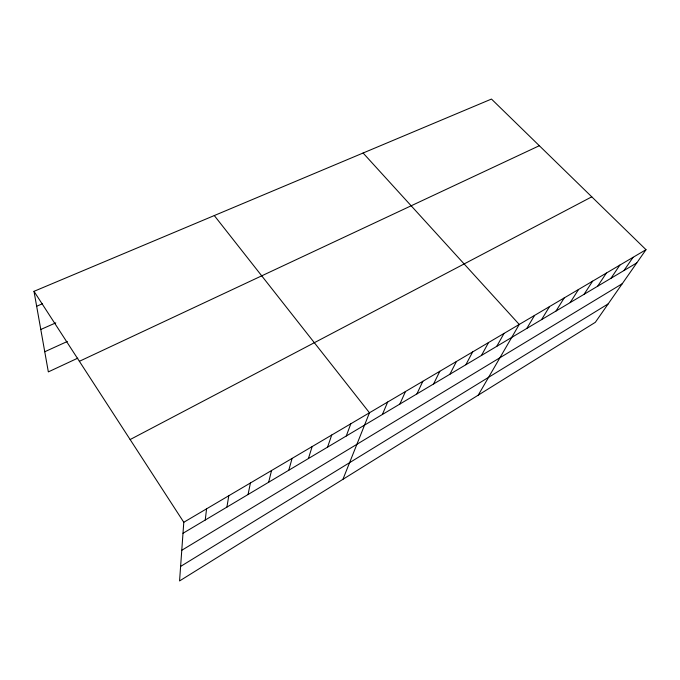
<?xml version="1.0" encoding="UTF-8"?>
<svg xmlns="http://www.w3.org/2000/svg" width="680" height="680" viewBox="0 0 680 680"><rect width="100%" height="100%" fill="white"/><g stroke="black" fill="none" stroke-linecap="round" stroke-linejoin="round"><path stroke-width="1.02" d="M34 291.329L183.787 522.274L179.562 580.941L595.323 322.32L646 249.688L491.47 99.059L34 291.329L48.339 371.892L77.775 358.156M205.232 520.021L206.584 508.827M226.916 507.11L228.794 495.728M248.047 494.513L250.435 482.962M268.668 482.231L271.532 470.526M288.779 470.254L292.094 458.396M308.405 458.558L312.154 446.565M327.565 447.142L331.721 435.03M346.273 435.99L350.82 423.767M342.933 479.315L369.469 412.769L214.293 215.56M382.406 414.469L387.676 402.033M399.857 404.073L405.458 391.544M416.908 393.907L422.832 381.301M433.585 383.971L439.815 371.288M449.896 374.255L456.408 361.497M465.86 364.743L472.642 351.925M481.474 355.445L488.512 342.567M496.757 346.341L504.041 333.404M478.244 395.148L519.24 324.445L363.094 153.017M526.804 328.431L534.557 315.409M541.569 319.634L549.542 306.57M556.027 311.024L564.213 297.925M570.18 302.591L578.561 289.459M584.052 294.329L592.62 281.172M597.635 286.238L606.381 273.054M610.946 278.307L619.854 265.106M623.985 270.529L633.063 257.32M180.608 566.44L608.192 303.875M181.764 550.29L622.26 283.713M182.996 533.273L636.769 262.913M183.787 522.274L646 249.688M130.135 439.552L591.77 196.834M79.382 361.301L539.333 145.715M44.752 351.747L67.337 341.471M40.791 329.486L55.76 322.864M36.652 306.247L42.483 303.748"/></g></svg>
